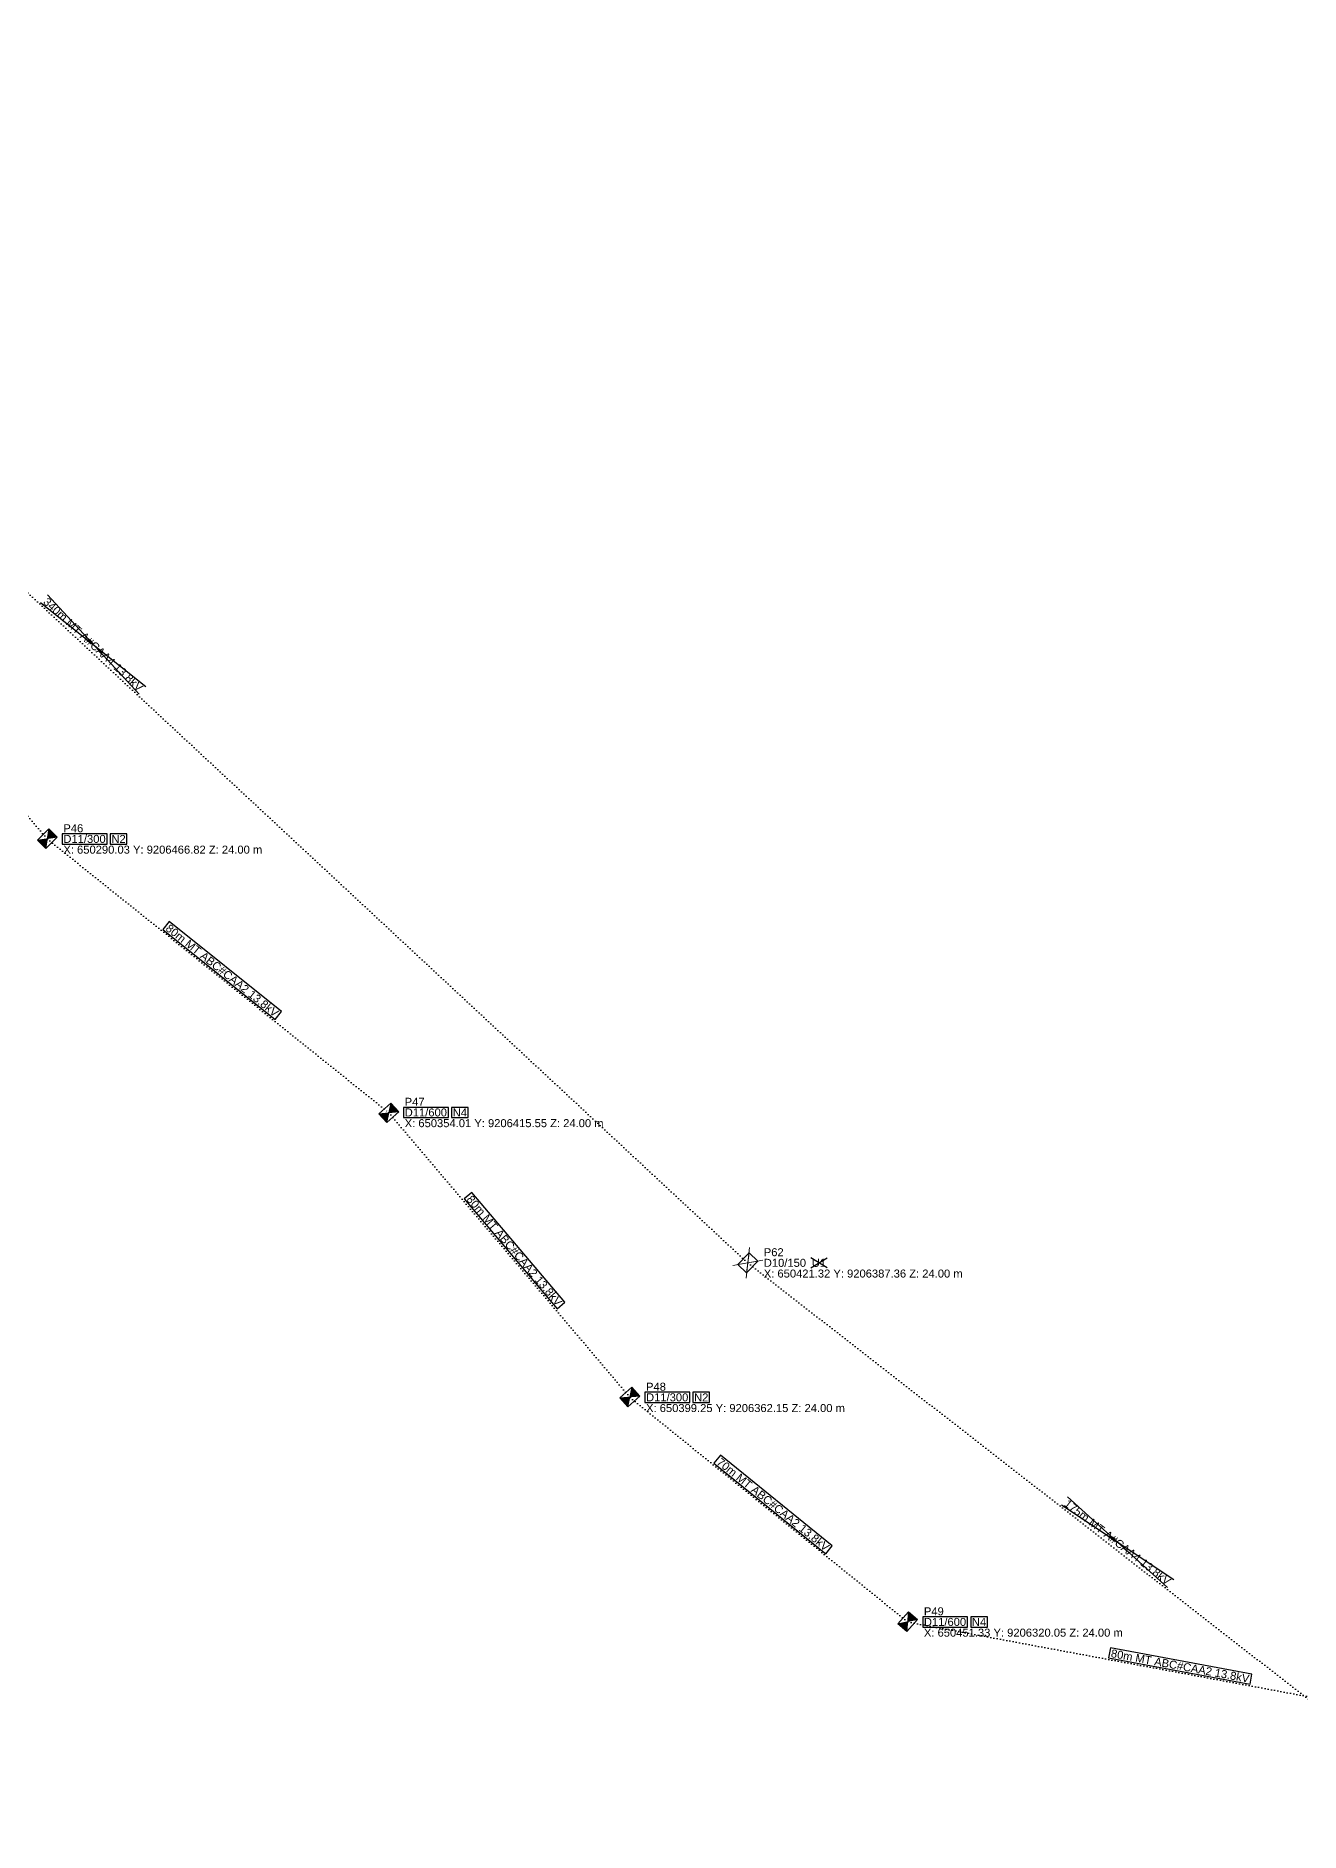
# Model space of a CAD drawing. Header units: metres. Extents: x 649089 to 650923, y 9205954 to 9209021.
# Drawn here: x 650287.9 to 650524.8, y 9206280.7 to 9206617.3 of the extents above; entities that cross this region are included whole.
import ezdxf
from ezdxf.enums import TextEntityAlignment as Align

# ---------------------------------------------------------------- set-up
doc = ezdxf.new("R2010")
doc.units = ezdxf.units.M
doc.linetypes.add('DOT', pattern=[0.508, 0, -0.508])
for name, color, linetype in [('PONTO FOTO', 4, 'CONTINUOUS'), ('POSTE', 3, 'CONTINUOUS'), ('Poste dt', 3, 'Continuous'), ('Poste retirar', 7, 'Continuous'), ('REDE PRIMARIA - Instalar', 1, 'DOT'), ('REDE PRIMARIA - Remover', 1, 'DOT'), ('TEXTOS A IMPLANTAR', 1, 'CONTINUOUS'), ('TEXTOS A REMOVER', 7, 'CONTINUOUS')]:
    doc.layers.add(name, color=color, linetype=linetype)
doc.styles.add('ARIAL', font='arial.ttf')

# ---------------------------------------------------------------- blocks, each defined once
blk = doc.blocks.new('dtp')
at = {"linetype": 'Continuous', "lineweight": 0, "ltscale": 0.01}
h = blk.add_hatch(color=0, dxfattribs=at)
h.paths.add_polyline_path([(-1.12, 1.5), (0, 0), (1.12, 1.5)])
h.paths.add_polyline_path([(-1.12, -1.5), (1.12, -1.5), (0, 0)])
at = {"color": 0, "lineweight": 0}
for p, q in [((-1.12, -1.5), (1.12, 1.5)), ((-1.12, 1.5), (1.12, -1.5)), ((1.12, 1.5), (-1.12, 1.5)), ((-1.12, 1.5), (-1.12, -1.5)), ((1.12, -1.5), (1.12, 1.5)), ((-1.12, -1.5), (1.12, -1.5))]:
    blk.add_line(p, q, dxfattribs=at)
blk = doc.blocks.new('PosteDtProjetado')
at = {"layer": 'Poste dt', "rotation": 180}
blk.add_blockref('dtp', (-0.05948, 0.026162), dxfattribs=at)
at = {"layer": 'poste', "ltscale": 0.01}
for tag, p in [('MODELO', (-3.273471, 2.731691)), ('COD', (1.964351, -1.493983))]:
    blk.add_attdef(tag, p, '', height=1.6, dxfattribs=at)
blk = doc.blocks.new('DTPXX')
at = {"color": 1, "lineweight": 0}
for p, q in [((1.728679, -2.293551), (-1.728679, 2.293551)), ((-1.708098, -2.308919), (1.708098, 2.308919))]:
    blk.add_line(p, q, dxfattribs=at)
at = {"color": 3, "lineweight": 0}
for p, q in [((-1.120087, 1.5), (-1.120087, -1.5)), ((1.120087, 1.5), (-1.120087, 1.5)), ((1.120087, -1.5), (-1.120087, 1.5)), ((1.120087, 1.5), (-1.120087, -1.5)), ((1.120087, -1.5), (1.120087, 1.5)), ((-1.120087, -1.5), (1.120087, -1.5))]:
    blk.add_line(p, q, dxfattribs=at)
blk = doc.blocks.new('PosteDtRetirar')
at = {"layer": 'Poste retirar'}
blk.add_blockref('DTPXX', (0.003631, 0.008945), dxfattribs=at)
at = {"layer": 'poste'}
for tag, p in [('MODELO', (-2.878805, 2.548923)), ('COD', (1.996674, -1.514935))]:
    blk.add_attdef(tag, p, '', height=1.6, dxfattribs=at)

msp = doc.modelspace()

# ---------------------------------------------------------------- linework, layer by layer
at = {"color": 1, "linetype": 'CONTINUOUS'}
for p, q in [((650288.74, 9206511.16), (650308.5, 9206495.37)), ((650307.21, 9206493.98), (650290.04, 9206512.55)), ((650433.12, 9206386.41), (650436.23, 9206388.31)), ((650436.23, 9206386.41), (650433.12, 9206388.31)), ((650480.1, 9206342), (650501.17, 9206328.01)), ((650500, 9206326.51), (650481.27, 9206343.49))]:
    msp.add_line(p, q, dxfattribs=at)
at = {"layer": 'REDE PRIMARIA - Instalar'}
for points in [[(650247.48, 9206516.24), (650290.03, 9206466.82)], [(650290.03, 9206466.82), (650354.01, 9206415.55)], [(650354.01, 9206415.55), (650399.25, 9206362.15)], [(650399.25, 9206362.15), (650451.33, 9206320.05)], [(650451.33, 9206320.05), (650552.97, 9206301.12)]]:
    msp.add_lwpolyline(points, dxfattribs=at)
at = {"layer": 'REDE PRIMARIA - Remover'}
for points in [[(650174.22, 9206617.34), (650421.32, 9206387.36)], [(650421.32, 9206387.36), (650558.41, 9206280.67)]]:
    msp.add_lwpolyline(points, dxfattribs=at)
at = {"layer": 'TEXTOS A IMPLANTAR'}
for points in [[(650292.83, 9206465.87), (650301.23, 9206465.87), (650301.23, 9206467.77), (650292.83, 9206467.77), (650292.83, 9206465.87)], [(650301.83, 9206465.87), (650304.93, 9206465.87), (650304.93, 9206467.77), (650301.83, 9206467.77), (650301.83, 9206465.87)], [(650311.68, 9206449.86), (650332.73, 9206432.98), (650333.92, 9206434.46), (650312.86, 9206451.34), (650311.68, 9206449.86)], [(650356.81, 9206414.6), (650365.21, 9206414.6), (650365.21, 9206416.5), (650356.81, 9206416.5), (650356.81, 9206414.6)], [(650365.81, 9206414.6), (650368.92, 9206414.6), (650368.92, 9206416.5), (650365.81, 9206416.5), (650365.81, 9206414.6)], [(650368.13, 9206399.34), (650385.58, 9206378.75), (650387.03, 9206379.98), (650369.58, 9206400.57), (650368.13, 9206399.34)], [(650402.05, 9206361.2), (650410.45, 9206361.2), (650410.45, 9206363.1), (650402.05, 9206363.1), (650402.05, 9206361.2)], [(650411.05, 9206361.2), (650414.15, 9206361.2), (650414.15, 9206363.1), (650411.05, 9206363.1), (650411.05, 9206361.2)], [(650414.98, 9206349.82), (650435.97, 9206332.85), (650437.16, 9206334.33), (650416.18, 9206351.29), (650414.98, 9206349.82)], [(650454.13, 9206319.1), (650462.53, 9206319.1), (650462.53, 9206321), (650454.13, 9206321), (650454.13, 9206319.1)], [(650463.13, 9206319.1), (650466.23, 9206319.1), (650466.23, 9206321), (650463.13, 9206321), (650463.13, 9206319.1)], [(650488.94, 9206313.35), (650515.47, 9206308.41), (650515.81, 9206310.27), (650489.29, 9206315.21), (650488.94, 9206313.35)]]:
    msp.add_lwpolyline(points, close=True, dxfattribs=at)

# ---------------------------------------------------------------- block references
for name, p, rotation in [('PosteDtProjetado', (650290.03, 9206466.82), 314.9269894910892), ('PosteDtProjetado', (650354.01, 9206415.55), 131.746), ('PosteDtRetirar', (650421.32, 9206387.36), 316.3936244087694), ('PosteDtProjetado', (650399.25, 9206362.15), 311.729), ('PosteDtProjetado', (650451.33, 9206320.05), 318.3681362011193)]:
    msp.add_blockref(name, p, dxfattribs=dict(rotation=rotation))

# ---------------------------------------------------------------- texts
at = {"style": 'Arial'}
for s, p in [('X: 650290.03 Y: 9206466.82 Z: 24.00 m', (650293.03, 9206464.82)), ('X: 650354.01 Y: 9206415.55 Z: 24.00 m', (650357.01, 9206413.55)), ('X: 650421.32 Y: 9206387.36 Z: 24.00 m', (650424.32, 9206385.36)), ('X: 650399.25 Y: 9206362.15 Z: 24.00 m', (650402.25, 9206360.15)), ('X: 650451.33 Y: 9206320.05 Z: 24.00 m', (650454.33, 9206318.05))]:
    msp.add_text(s, height=1.5, dxfattribs=at).set_placement(p, align=Align.MIDDLE_LEFT)
at = {"layer": 'PONTO FOTO', "style": 'Arial'}
for s, p in [('P46', (650293.03, 9206468.82)), ('P47', (650357.01, 9206417.55)), ('P62', (650424.32, 9206389.36)), ('P48', (650402.25, 9206364.15)), ('P49', (650454.33, 9206322.05))]:
    msp.add_text(s, height=1.5, dxfattribs=at).set_placement(p, align=Align.MIDDLE_LEFT)
at = {"layer": 'TEXTOS A IMPLANTAR', "char_height": 1.5, "attachment_point": 4, "style": 'Arial'}
for s, insert in [('D11/300', (650293.03, 9206466.82)), ('N2', (650302.03, 9206466.82)), ('D11/600', (650357.01, 9206415.55)), ('N4', (650366.01, 9206415.55)), ('D11/300', (650402.25, 9206362.15)), ('N2', (650411.25, 9206362.15)), ('D11/600', (650454.33, 9206320.05)), ('N4', (650463.33, 9206320.05))]:
    msp.add_mtext(s, dxfattribs=dict(at, insert=insert))
at = {"layer": 'TEXTOS A IMPLANTAR', "char_height": 1.5, "attachment_point": 2, "style": 'Arial'}
for s, insert, rotation in [('80m MT ABC#CAA2 13.8kV', (650323.27, 9206442.75), 321.2907), ('80m MT ABC#CAA2 13.8kV', (650378.15, 9206390.14), 310.2741), ('70m MT ABC#CAA2 13.8kV', (650426.54, 9206342.66), 321.0433), ('80m MT ABC#CAA2 13.8kV', (650502.51, 9206312.55), 349.4496)]:
    msp.add_mtext(s, dxfattribs=dict(at, insert=insert, rotation=rotation))
at = {"layer": 'TEXTOS A REMOVER', "char_height": 1.5, "attachment_point": 2, "style": 'Arial'}
for s, insert, rotation in [('340m MT A#CAA4 13.8kV', (650299.13, 9206503.81), 317.0546), ('175m MT A#CAA4 13.8kV', (650491.1, 9206335.59), 322.11)]:
    msp.add_mtext(s, dxfattribs=dict(at, insert=insert, rotation=rotation))
at = {"layer": 'TEXTOS A REMOVER', "char_height": 1.5, "attachment_point": 4, "style": 'Arial'}
for s, insert in [('D10/150', (650424.32, 9206387.36)), ('U1', (650433.32, 9206387.36))]:
    msp.add_mtext(s, dxfattribs=dict(at, insert=insert))

doc.saveas('drawing.dxf')
